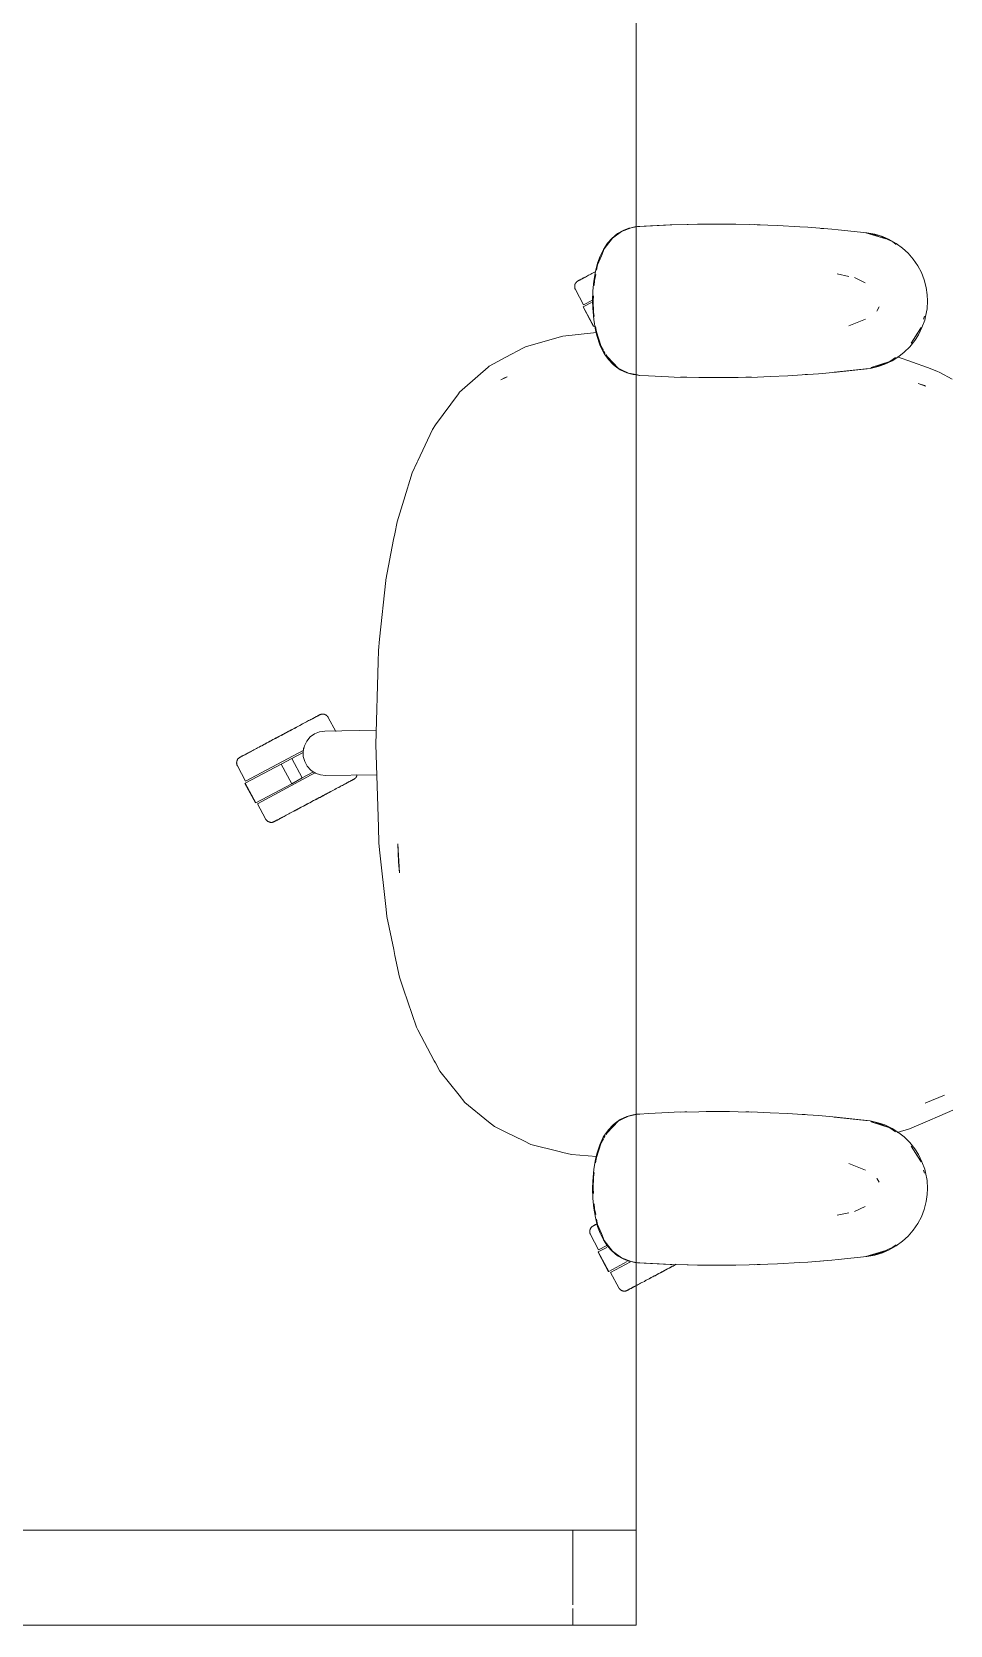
# Model space of a CAD drawing. Header units: millimetres. Extents: x 155920 to 295199, y -4084 to 97293.
# Drawn here: x 228465 to 229044, y 32621 to 33626 of the extents above; entities that cross this region are included whole.
import ezdxf

# ---------------------------------------------------------------- set-up
doc = ezdxf.new("R2010")
doc.units = ezdxf.units.MM
doc.header["$MEASUREMENT"] = 0
doc.layers.add('G-IMPT', color=8, linetype='CONTINUOUS', lineweight=9)
doc.layers.add('I-FURN', color=8, linetype='CONTINUOUS', lineweight=9)

msp = doc.modelspace()

# ---------------------------------------------------------------- linework, layer by layer
at = {"layer": 'G-IMPT'}
for p, q in [((228831, 33496), (228825.8, 33489.3)), ((228827.8, 33492.8), (228830.5, 33495.8)), ((228834.2, 33498.9), (228830.5, 33495.8)), ((228836.7, 33500.2), (228831, 33496)), ((228837.7, 33500.9), (228834.2, 33498.9)), ((228842.8, 33502.6), (228836.7, 33500.2)), ((228837.7, 33500.9), (228841.3, 33502.3)), ((228842.7, 33502.6), (228841.3, 33502.3)), ((228842.7, 33502.6), (228845.1, 33503.1)), ((228842.8, 33502.6), (228846, 33503.1)), ((228846.7, 33503.3), (228845.1, 33503.1)), ((228867.3, 33504.4), (228846.7, 33503.3)), ((228868.5, 33504.4), (228846.7, 33503.3)), ((228846.7, 33503.3), (228848.3, 33503.4)), ((228868.5, 33504.4), (228848.3, 33503.4)), ((228888.7, 33504.9), (228867.3, 33504.4)), ((228878.8, 33504.7), (228867.3, 33504.4)), ((228867.3, 33504.4), (228868.5, 33504.4)), ((228888.7, 33504.9), (228868.5, 33504.4)), ((228888.7, 33504.9), (228878.8, 33504.7)), ((228878.8, 33504.7), (228898.1, 33504.9)), ((228908.9, 33504.8), (228878.8, 33504.7)), ((228886.6, 33504.9), (228884.7, 33504.8)), ((228888.7, 33504.8), (228886.6, 33504.9)), ((228908.9, 33504.8), (228888.7, 33504.9)), ((228908.9, 33504.8), (228898.1, 33504.9)), ((228908.9, 33504.8), (228917.3, 33504.7)), ((228929, 33504.3), (228917.3, 33504.7)), ((228922.2, 33504.5), (228920.7, 33504.6)), ((228924.2, 33504.4), (228922.2, 33504.5)), ((228929, 33504.3), (228935.1, 33504)), ((228949.2, 33503.2), (228935.1, 33504)), ((228954.3, 33502.9), (228949.2, 33503.2)), ((228954.3, 33502.9), (228969.4, 33501.7)), ((228962.5, 33502.2), (228964.2, 33502.1)), ((228969.4, 33501.7), (228973.5, 33501.3)), ((228973.5, 33501.3), (228991.4, 33499.4)), ((228990.9, 33499.4), (229003.4, 33495.6)), ((228990.9, 33499.4), (228994.2, 33498.5)), ((228991.4, 33499.4), (228996.5, 33498.5)), ((228999.9, 33497.4), (228991.5, 33499.3)), ((229003.4, 33495.6), (228994.2, 33498.5)), ((229001.3, 33497), (228996.5, 33498.5)), ((228999.9, 33497.4), (229007.9, 33493.6)), ((229005.6, 33495.2), (229001.3, 33497)), ((228825.2, 33488.8), (228823.2, 33484.7)), ((228825.8, 33489.3), (228824, 33484.9)), ((228825.2, 33488.8), (228827.8, 33492.8)), ((229005.6, 33495.2), (229010, 33492.7)), ((229010, 33492), (229007.9, 33493.6)), ((229014.1, 33489.7), (229010, 33492.7)), ((229014.1, 33489.7), (229017.5, 33486.6)), ((229020.8, 33482.7), (229017.5, 33486.6)), ((228821.6, 33480.3), (228820.2, 33474.9)), ((228821.6, 33479.2), (228820.9, 33475.8)), ((228821.6, 33479.2), (228824, 33484.9)), ((228821.6, 33480.3), (228823.2, 33484.7)), ((229023.7, 33478.6), (229020.8, 33482.7)), ((229023.7, 33478.6), (229025.9, 33474.4)), ((228819.2, 33468.9), (228818.6, 33462.8)), ((228819.2, 33468.9), (228820.2, 33474.9)), ((228819.6, 33469.3), (228819.4, 33466.1)), ((228820.4, 33473), (228819.6, 33469.3)), ((228972.7, 33473.4), (228980.1, 33471.9)), ((228990.5, 33467.8), (228983.7, 33471.1)), ((229025.9, 33474.4), (229027.7, 33469.7)), ((229029, 33464.8), (229027.7, 33469.7)), ((228818.4, 33456.4), (228818.6, 33462.8)), ((228818.5, 33451.9), (228818.4, 33456.4)), ((228819, 33459.6), (228818.8, 33456.4)), ((228819, 33449.3), (228818.8, 33456.4)), ((229029, 33464.8), (229029.6, 33460.3)), ((229029.8, 33456.4), (229029.5, 33451.4)), ((229029.8, 33456.4), (229029.6, 33460.3)), ((228818.5, 33451.9), (228819.1, 33444.6)), ((228819, 33449.3), (228819.4, 33446.5)), ((228998.1, 33450.4), (228997.8, 33449.9)), ((228999.2, 33452.6), (228998.1, 33450.4)), ((229027.3, 33445), (229027.9, 33446.8)), ((229028.6, 33446.5), (229028, 33444.3)), ((229029.5, 33451.4), (229028.6, 33446.5)), ((228820.9, 33436.5), (228799.6, 33434.1)), ((228820.2, 33437.9), (228819.1, 33444.6)), ((228821.2, 33433.9), (228820.2, 33437.9)), ((228820.3, 33440.3), (228820.8, 33437)), ((228820.8, 33437), (228823.8, 33427.6)), ((228980.2, 33440.7), (228990.6, 33444.9)), ((229025.7, 33439.7), (229019.4, 33429.7)), ((229023.5, 33436), (229019.4, 33429.7)), ((229024.1, 33435), (229021.8, 33431.5)), ((229025.7, 33439.7), (229023.5, 33436)), ((229026.3, 33439.6), (229024.1, 33435)), ((229026.3, 33439.6), (229028, 33444.3)), ((228774.9, 33426.9), (228763.7, 33420.9)), ((228776, 33427.5), (228774.9, 33426.9)), ((228797.4, 33433.5), (228776, 33427.5)), ((228797.4, 33433.5), (228799.6, 33434.1)), ((228821.2, 33433.9), (228822.9, 33428.8)), ((228822.9, 33428.8), (228825.1, 33424.2)), ((228823.8, 33427.6), (228825.3, 33425.2)), ((229018.6, 33427.5), (229015, 33424)), ((229018.6, 33427.5), (229021.8, 33431.5)), ((228752.6, 33414.7), (228753.2, 33415.3)), ((228763.7, 33420.9), (228753.2, 33415.3)), ((228825.1, 33424.2), (228826, 33422.8)), ((228825.6, 33424.7), (228826.4, 33423.3)), ((228828.4, 33419.4), (228826, 33422.8)), ((228826.9, 33422.5), (228828.8, 33419.3)), ((228827.6, 33421.4), (228834.5, 33414)), ((228827.6, 33421.4), (228828.9, 33419.9)), ((228831.3, 33416.3), (228828.4, 33419.4)), ((228828.8, 33419.3), (228834.5, 33414)), ((228829, 33419.8), (228832.1, 33416.3)), ((228831.3, 33416.3), (228832.6, 33415.2)), ((228834.5, 33414), (228832.1, 33416.3)), ((228835.8, 33413), (228832.6, 33415.2)), ((228993.7, 33413.8), (228998.7, 33415)), ((229006.1, 33418.2), (228994.2, 33414.4)), ((229003.4, 33417.3), (228994.2, 33414.4)), ((228996.8, 33414.6), (229005, 33417.8)), ((229002.8, 33416.4), (228998.7, 33415)), ((229007.4, 33418.6), (229002.8, 33416.4)), ((229006.1, 33418.2), (229003.4, 33417.3)), ((229006.1, 33418.2), (229009.6, 33420.7)), ((229007.4, 33418.6), (229011.7, 33421.4)), ((229010.8, 33421.2), (229029.8, 33414.3)), ((229015, 33424), (229011.7, 33421.4)), ((228737.8, 33401.7), (228752.6, 33414.7)), ((228760.5, 33406.7), (228764.4, 33408.6)), ((228760.5, 33406.7), (228762.8, 33407.8)), ((228762.8, 33407.8), (228764.4, 33408.6)), ((228836.7, 33412.9), (228834.5, 33414)), ((228835.8, 33413), (228840.1, 33411)), ((228836.7, 33412.9), (228841, 33410.8)), ((228844.1, 33409.9), (228840.1, 33411)), ((228841, 33410.8), (228846, 33409.9)), ((228846, 33409.7), (228844.1, 33409.9)), ((228846, 33409.9), (228848.3, 33409.4)), ((228848.1, 33409.4), (228846, 33409.7)), ((228853.8, 33409.2), (228848.1, 33409.4)), ((228853.8, 33409.2), (228866.3, 33408.5)), ((228869.9, 33408.4), (228866.3, 33408.5)), ((228885.5, 33408), (228869.9, 33408.4)), ((228873.9, 33408.3), (228876.6, 33408.2)), ((228877.8, 33408.2), (228876.6, 33408.2)), ((228885.5, 33408), (228890, 33408)), ((228890, 33408), (228904.8, 33408)), ((228910.2, 33408.1), (228904.8, 33408)), ((228910.2, 33408.1), (228922.5, 33408.4)), ((228917, 33408.2), (228915.2, 33408.2)), ((228918.7, 33408.3), (228917, 33408.2)), ((228930.4, 33408.7), (228922.5, 33408.4)), ((228930.4, 33408.7), (228941.7, 33409.2)), ((228950.6, 33409.8), (228941.7, 33409.2)), ((228950.6, 33409.8), (228960.9, 33410.5)), ((228952.6, 33409.9), (228950.7, 33409.8)), ((228952.6, 33409.9), (228954.1, 33410)), ((228972.3, 33411.5), (228960.9, 33410.5)), ((228993.7, 33413.8), (228970.8, 33411.4)), ((228970.8, 33411.4), (228990.9, 33413.5)), ((228993.7, 33413.8), (228972.3, 33411.5)), ((228993.7, 33413.8), (228990.9, 33413.5)), ((228993.8, 33414), (228996.8, 33414.6)), ((229029.8, 33414.3), (229035.7, 33412.1)), ((229037.5, 33411.2), (229035.7, 33412.1)), ((229045.4, 33407), (229037.5, 33411.2)), ((228719.2, 33378.3), (228733.8, 33397.8)), ((228733.8, 33397.8), (228734.5, 33398.8)), ((228737.8, 33401.7), (228734.5, 33398.8)), ((229028.5, 33402.7), (229024, 33404.3)), ((229024, 33404.3), (229027.9, 33403)), ((229028.5, 33402.7), (229027.9, 33403)), ((228717.4, 33375.3), (228708.1, 33355.6)), ((228717.4, 33375.3), (228717.8, 33376)), ((228718.8, 33377.6), (228717.8, 33376)), ((228719.2, 33378.3), (228718.8, 33377.6)), ((228704.5, 33348), (228707.7, 33354.7)), ((228708.1, 33355.6), (228707.7, 33354.7)), ((228704.5, 33348), (228699.2, 33330.7)), ((228699.2, 33330.7), (228695, 33317.1)), ((228695, 33317.1), (228693.5, 33309.5)), ((228692.8, 33305.8), (228688, 33280.4)), ((228692.8, 33305.8), (228693.5, 33309.5)), ((228687.9, 33280), (228684, 33243)), ((228687.9, 33280), (228688, 33280.4)), ((228683.1, 33228.6), (228683.3, 33235.9)), ((228684, 33243), (228683.3, 33235.9)), ((228681.5, 33176.5), (228683.1, 33228.6)), ((228683.2, 33124.3), (228681.5, 33176.5)), ((228683.2, 33124.3), (228683.5, 33114.4)), ((228684, 33110), (228683.5, 33114.4)), ((228695.4, 33113.8), (228696.6, 33095.5)), ((228695.4, 33113.8), (228696, 33102.5)), ((228684, 33110), (228688.1, 33072.5)), ((228696.6, 33095.5), (228696, 33102.5)), ((228688.6, 33068.1), (228688.1, 33072.5)), ((228693, 33047.2), (228688.6, 33068.1)), ((228693, 33047.2), (228693.7, 33043.5)), ((228693.7, 33043.5), (228696.6, 33029.7)), ((228699.1, 33022.2), (228696.6, 33029.7)), ((228699.1, 33022.2), (228707.3, 32998.2)), ((228708.1, 32996.5), (228707.3, 32998.2)), ((228718.4, 32977), (228708.1, 32996.5)), ((228718.4, 32977), (228719.2, 32975.6)), ((228721.9, 32970.5), (228719.2, 32975.6)), ((228721.9, 32970.5), (228734.1, 32955.3)), ((228737.8, 32950.7), (228734.1, 32955.3)), ((229040.6, 32955.3), (229028.7, 32950.4)), ((228752.8, 32938.5), (228737.8, 32950.7)), ((228844.1, 32942.9), (228840.1, 32941.9)), ((228841, 32942.1), (228846, 32943)), ((228846, 32943.2), (228844.1, 32942.9)), ((228846, 32943), (228848.3, 32943.4)), ((228848.1, 32943.4), (228846, 32943.2)), ((228853.8, 32943.7), (228848.1, 32943.4)), ((228853.8, 32943.7), (228866.3, 32944.3)), ((228869.9, 32944.5), (228866.3, 32944.3)), ((228885.5, 32944.8), (228869.9, 32944.5)), ((228873.9, 32944.6), (228876.6, 32944.7)), ((228877.8, 32944.7), (228876.6, 32944.7)), ((228885.5, 32944.8), (228890, 32944.9)), ((228890, 32944.9), (228904.8, 32944.9)), ((228910.2, 32944.8), (228904.8, 32944.9)), ((228910.2, 32944.8), (228922.5, 32944.5)), ((228917, 32944.7), (228915.2, 32944.7)), ((228918.7, 32944.6), (228917, 32944.7)), ((228930.4, 32944.2), (228922.5, 32944.5)), ((228930.4, 32944.2), (228941.7, 32943.7)), ((228950.6, 32943.1), (228941.7, 32943.7)), ((228950.6, 32943.1), (228960.9, 32942.4)), ((228952.6, 32943), (228950.7, 32943.1)), ((228952.6, 32943), (228954.1, 32942.9)), ((229028.4, 32950.3), (229028.7, 32950.4)), ((229037.5, 32942.3), (229045.7, 32945.8)), ((228752.8, 32938.5), (228756.4, 32935.5)), ((228756.4, 32935.5), (228763.6, 32932)), ((228828.4, 32933.5), (228826, 32930.1)), ((228826.9, 32930.4), (228828.8, 32933.6)), ((228827.6, 32931.5), (228834.5, 32938.9)), ((228827.6, 32931.5), (228828.9, 32932.9)), ((228831.3, 32936.6), (228828.4, 32933.5)), ((228828.8, 32933.6), (228834.5, 32938.9)), ((228829, 32933.1), (228832.1, 32936.6)), ((228831.3, 32936.6), (228832.6, 32937.7)), ((228834.5, 32938.9), (228832.1, 32936.6)), ((228835.8, 32939.9), (228832.6, 32937.7)), ((228836.7, 32940), (228834.5, 32938.9)), ((228835.8, 32939.9), (228840.1, 32941.9)), ((228836.7, 32940), (228841, 32942.1)), ((228972.3, 32941.4), (228960.9, 32942.4)), ((228993.7, 32939.1), (228970.8, 32941.5)), ((228970.8, 32941.5), (228990.9, 32939.4)), ((228993.7, 32939.1), (228972.3, 32941.4)), ((228993.7, 32939.1), (228990.9, 32939.4)), ((228993.7, 32939.1), (228998.7, 32937.9)), ((228993.8, 32938.8), (228996.8, 32938.3)), ((229006.1, 32934.7), (228994.2, 32938.5)), ((229003.4, 32935.6), (228994.2, 32938.5)), ((228996.8, 32938.3), (229005, 32935.1)), ((229002.8, 32936.5), (228998.7, 32937.9)), ((229007.4, 32934.3), (229002.8, 32936.5)), ((229006.1, 32934.7), (229003.4, 32935.6)), ((229006.1, 32934.7), (229009.6, 32932.2)), ((229007.4, 32934.3), (229011.7, 32931.5)), ((229018.5, 32934), (229010.7, 32931.7)), ((229018.5, 32934), (229029.7, 32938.8)), ((229029.7, 32938.8), (229037.5, 32942.3)), ((228775.1, 32926.4), (228763.6, 32932)), ((228775.1, 32926.4), (228779.4, 32924.2)), ((228779.4, 32924.2), (228797.4, 32919.8)), ((228820.8, 32915.9), (228823.8, 32925.3)), ((228821.2, 32919), (228822.9, 32924)), ((228822.9, 32924), (228825.1, 32928.7)), ((228823.8, 32925.3), (228825.3, 32927.7)), ((228825.1, 32928.7), (228826, 32930.1)), ((228825.6, 32928.2), (228826.4, 32929.6)), ((229015, 32928.9), (229011.7, 32931.5)), ((229018.6, 32925.4), (229015, 32928.9)), ((229018.6, 32925.4), (229021.8, 32921.4)), ((229025.7, 32913.2), (229019.4, 32923.2)), ((229023.5, 32916.9), (229019.4, 32923.2)), ((228797.4, 32919.8), (228799.7, 32919.2)), ((228805, 32917.9), (228799.7, 32919.2)), ((228820.9, 32916.5), (228805, 32917.9)), ((228820.2, 32915), (228819.1, 32908.3)), ((228821.2, 32919), (228820.2, 32915)), ((228820.3, 32912.6), (228820.8, 32915.9)), ((229024.1, 32917.8), (229021.8, 32921.4)), ((229025.7, 32913.2), (229023.5, 32916.9)), ((229026.3, 32913.3), (229024.1, 32917.8)), ((229026.3, 32913.3), (229028, 32908.6)), ((228818.5, 32901), (228819.1, 32908.3)), ((228819, 32903.6), (228818.8, 32896.4)), ((228819, 32903.6), (228819.4, 32906.4)), ((228980.2, 32912.2), (228990.6, 32908)), ((228998.1, 32902.5), (228997.8, 32902.9)), ((228999.2, 32900.3), (228998.1, 32902.5)), ((229027.3, 32907.9), (229027.9, 32906.1)), ((229028.6, 32906.4), (229028, 32908.6)), ((229029.5, 32901.5), (229028.6, 32906.4)), ((228818.5, 32901), (228818.4, 32896.4)), ((228818.4, 32896.4), (228818.6, 32890.1)), ((228819, 32893.3), (228818.8, 32896.4)), ((229029, 32888.1), (229029.6, 32892.6)), ((229029.8, 32896.4), (229029.5, 32901.5)), ((229029.8, 32896.4), (229029.6, 32892.6)), ((228819.2, 32884), (228818.6, 32890.1)), ((228819.2, 32884), (228820.2, 32878)), ((228819.6, 32883.6), (228819.4, 32886.8)), ((228820.4, 32879.9), (228819.6, 32883.6)), ((228990.5, 32885.1), (228983.7, 32881.8)), ((229025.9, 32878.5), (229027.7, 32883.2)), ((229029, 32888.1), (229027.7, 32883.2)), ((228821.6, 32872.5), (228820.2, 32878)), ((228821.6, 32873.7), (228820.9, 32877.1)), ((228821.6, 32873.7), (228824, 32868)), ((228821.6, 32872.5), (228823.2, 32868.2)), ((228972.7, 32879.5), (228980.1, 32881)), ((229023.7, 32874.3), (229020.8, 32870.2)), ((229023.7, 32874.3), (229025.9, 32878.5)), ((228825.2, 32864.1), (228823.2, 32868.2)), ((228825.8, 32863.6), (228824, 32868)), ((228825.2, 32864.1), (228827.8, 32860.1)), ((228831, 32856.9), (228825.8, 32863.6)), ((229014.1, 32863.2), (229010, 32860.2)), ((229014.1, 32863.2), (229017.5, 32866.3)), ((229020.8, 32870.2), (229017.5, 32866.3)), ((228827.8, 32860.1), (228830.5, 32857.1)), ((228834.2, 32854), (228830.5, 32857.1)), ((228836.7, 32852.7), (228831, 32856.9)), ((228837.7, 32852), (228834.2, 32854)), ((228842.8, 32850.3), (228836.7, 32852.7)), ((228837.7, 32852), (228841.3, 32850.6)), ((228973.5, 32851.6), (228991.4, 32853.5)), ((228990.9, 32853.5), (229003.4, 32857.3)), ((228990.9, 32853.5), (228994.2, 32854.4)), ((228991.4, 32853.5), (228996.5, 32854.4)), ((228999.9, 32855.5), (228991.5, 32853.6)), ((229003.4, 32857.3), (228994.2, 32854.4)), ((229001.3, 32855.9), (228996.5, 32854.4)), ((228999.9, 32855.5), (229007.9, 32859.3)), ((229005.6, 32857.7), (229001.3, 32855.9)), ((229005.6, 32857.7), (229010, 32860.2)), ((229010, 32860.9), (229007.9, 32859.3)), ((228842.7, 32850.3), (228841.3, 32850.6)), ((228842.7, 32850.3), (228845.1, 32849.8)), ((228842.8, 32850.3), (228846, 32849.8)), ((228846.7, 32849.6), (228845.1, 32849.8)), ((228867.3, 32848.5), (228846.7, 32849.6)), ((228868.5, 32848.5), (228846.7, 32849.6)), ((228846.7, 32849.6), (228848.3, 32849.4)), ((228868.5, 32848.5), (228848.3, 32849.4)), ((228888.7, 32848), (228867.3, 32848.5)), ((228878.8, 32848.2), (228867.3, 32848.5)), ((228867.3, 32848.5), (228868.5, 32848.5)), ((228888.7, 32848), (228868.5, 32848.5)), ((228908.9, 32848.1), (228878.8, 32848.2)), ((228888.7, 32848), (228878.8, 32848.2)), ((228878.8, 32848.2), (228898.1, 32848)), ((228886.6, 32848), (228884.7, 32848.1)), ((228888.7, 32848), (228886.6, 32848)), ((228908.9, 32848.1), (228888.7, 32848)), ((228908.9, 32848.1), (228898.1, 32848)), ((228908.9, 32848.1), (228917.3, 32848.2)), ((228929, 32848.6), (228917.3, 32848.2)), ((228922.2, 32848.4), (228920.7, 32848.3)), ((228924.2, 32848.5), (228922.2, 32848.4)), ((228929, 32848.6), (228935.1, 32848.9)), ((228949.2, 32849.7), (228935.1, 32848.9)), ((228954.3, 32850), (228949.2, 32849.7)), ((228954.3, 32850), (228969.4, 32851.2)), ((228962.5, 32850.6), (228964.2, 32850.8)), ((228969.4, 32851.2), (228973.5, 32851.6))]:
    msp.add_line(p, q, dxfattribs=at)
at = {"layer": 'I-FURN'}
for p, q in [((228846, 32620.9), (228846, 34220.9)), ((228846, 34220.9), (228846, 32620.9)), ((228807.1, 33466.1), (228807.2, 33466.3)), ((228807.1, 33465.9), (228807.1, 33466.1)), ((228807.1, 33465.8), (228807.1, 33465.9)), ((228807.1, 33465.6), (228807.1, 33465.8)), ((228807.1, 33465.5), (228807.1, 33465.6)), ((228807.1, 33465.3), (228807.1, 33465.5)), ((228807.1, 33465.1), (228807.1, 33465.3)), ((228807.2, 33466.6), (228807.3, 33466.7)), ((228807.2, 33466.4), (228807.2, 33466.6)), ((228807.2, 33466.3), (228807.2, 33466.4)), ((228807.3, 33466.9), (228807.4, 33467)), ((228807.3, 33466.7), (228807.3, 33466.9)), ((228807.4, 33467), (228807.5, 33467.2)), ((228807.5, 33467.3), (228807.6, 33467.5)), ((228807.5, 33467.2), (228807.5, 33467.3)), ((228807.6, 33467.5), (228807.7, 33467.6)), ((228807.7, 33467.6), (228807.8, 33467.7)), ((228807.8, 33467.7), (228807.9, 33467.9)), ((228807.9, 33467.9), (228808, 33468)), ((228808, 33468), (228808.1, 33468.1)), ((228808.1, 33468.1), (228808.2, 33468.2)), ((228808.2, 33468.2), (228808.3, 33468.4)), ((228808.3, 33468.4), (228808.4, 33468.5)), ((228808.4, 33468.5), (228808.5, 33468.6)), ((228808.5, 33468.6), (228808.7, 33468.7)), ((228808.7, 33468.7), (228808.8, 33468.8)), ((228808.8, 33468.8), (228808.9, 33468.9)), ((228808.9, 33468.9), (228809.1, 33468.9)), ((228809.1, 33468.9), (228809.2, 33469)), ((228809.2, 33469), (228809.3, 33469.1)), ((228809.3, 33469.1), (228809.2, 33469.1)), ((228809.2, 33469.1), (228809.2, 33469)), ((228809.2, 33469), (228809.2, 33469)), ((228809.3, 33469.1), (228809.3, 33469.1)), ((228809.3, 33469.1), (228809.4, 33469.1)), ((228809.4, 33469.1), (228809.3, 33469.1)), ((228809.4, 33469.1), (228809.6, 33469.2)), ((228809.5, 33469.2), (228809.4, 33469.1)), ((228809.7, 33469.3), (228809.5, 33469.2)), ((228809.6, 33469.2), (228809.7, 33469.3)), ((228809.7, 33469.3), (228810, 33469.4)), ((228809.9, 33469.4), (228809.7, 33469.3)), ((228810.1, 33469.5), (228809.9, 33469.4)), ((228810, 33469.4), (228810.2, 33469.6)), ((228810.4, 33469.7), (228810.1, 33469.5)), ((228810.2, 33469.6), (228810.5, 33469.7)), ((228810.7, 33469.8), (228810.4, 33469.7)), ((228810.5, 33469.7), (228810.9, 33469.9)), ((228811, 33470), (228810.7, 33469.8)), ((228810.9, 33469.9), (228811.2, 33470.1)), ((228811.4, 33470.2), (228811, 33470)), ((228811.2, 33470.1), (228811.6, 33470.3)), ((228811.9, 33470.4), (228811.4, 33470.2)), ((228811.6, 33470.3), (228812.1, 33470.6)), ((228812.3, 33470.7), (228811.9, 33470.4)), ((228812.1, 33470.6), (228812.6, 33470.8)), ((228812.8, 33471), (228812.3, 33470.7)), ((228812.6, 33470.8), (228813.1, 33471.1)), ((228813.4, 33471.2), (228812.8, 33471)), ((228813.1, 33471.1), (228813.6, 33471.4)), ((228813.9, 33471.5), (228813.4, 33471.2)), ((228813.6, 33471.4), (228814.2, 33471.7)), ((228814.5, 33471.9), (228813.9, 33471.5)), ((228815.2, 33472.2), (228814.5, 33471.9)), ((228815.8, 33472.6), (228815.2, 33472.2)), ((228816.5, 33472.9), (228815.8, 33472.6)), ((228817.3, 33473.3), (228816.5, 33472.9)), ((228818, 33473.7), (228817.3, 33473.3)), ((228818.8, 33474.1), (228818, 33473.7)), ((228819.6, 33474.5), (228818.8, 33474.1)), ((228820.4, 33475), (228819.6, 33474.5)), ((228807.1, 33465), (228807.1, 33465.1)), ((228807.2, 33464.8), (228807.1, 33465)), ((228807.2, 33464.7), (228807.2, 33464.8)), ((228807.2, 33464.5), (228807.2, 33464.7)), ((228807.3, 33464.3), (228807.2, 33464.5)), ((228807.3, 33464.2), (228807.3, 33464.3)), ((228807.4, 33464), (228807.3, 33464.2)), ((228807.4, 33463.9), (228807.4, 33464)), ((228807.5, 33463.7), (228807.4, 33463.9)), ((228807.6, 33463.6), (228807.5, 33463.7)), ((228807.6, 33463.6), (228812.7, 33453.9)), ((228812.5, 33452.7), (228817.8, 33455.5)), ((228812.7, 33453.9), (228818.4, 33456.9)), ((228812.4, 33452.6), (228818.9, 33440.2)), ((228819.1, 33440.3), (228812.5, 33452.7)), ((228819.2, 33440.4), (228819.1, 33440.3)), ((228643.3, 33193.7), (228642.8, 33193.5)), ((228643.1, 33193.6), (228643.5, 33193.8)), ((228643.8, 33194), (228643.3, 33193.7)), ((228643.5, 33193.8), (228644, 33194.1)), ((228644.2, 33194.2), (228643.8, 33194)), ((228644, 33194.1), (228644.3, 33194.3)), ((228644.5, 33194.4), (228644.2, 33194.2)), ((228644.3, 33194.3), (228644.7, 33194.5)), ((228644.9, 33194.6), (228644.5, 33194.4)), ((228644.7, 33194.5), (228645, 33194.6)), ((228645.2, 33194.7), (228644.9, 33194.6)), ((228645, 33194.6), (228645.3, 33194.8)), ((228645.4, 33194.9), (228645.2, 33194.7)), ((228645.3, 33194.8), (228645.5, 33194.9)), ((228645.7, 33195), (228645.4, 33194.9)), ((228645.5, 33194.9), (228645.7, 33195)), ((228645.7, 33195), (228645.9, 33195.1)), ((228645.8, 33195.1), (228645.7, 33195)), ((228646, 33195.1), (228645.8, 33195.1)), ((228645.9, 33195.1), (228646, 33195.2)), ((228646, 33195.2), (228646.1, 33195.2)), ((228646.1, 33195.2), (228646, 33195.1)), ((228646.1, 33195.2), (228646.2, 33195.2)), ((228646.2, 33195.2), (228646.1, 33195.2)), ((228646.1, 33195.2), (228646.1, 33195.2)), ((228646.2, 33195.2), (228646.3, 33195.3)), ((228646.2, 33195.2), (228646.2, 33195.2)), ((228646.3, 33195.3), (228646.4, 33195.4)), ((228646.4, 33195.4), (228646.6, 33195.4)), ((228646.6, 33195.4), (228646.7, 33195.5)), ((228646.7, 33195.5), (228646.9, 33195.5)), ((228646.9, 33195.5), (228647.1, 33195.6)), ((228647.1, 33195.6), (228647.2, 33195.6)), ((228647.2, 33195.6), (228647.4, 33195.6)), ((228647.4, 33195.6), (228647.5, 33195.7)), ((228647.5, 33195.7), (228647.7, 33195.7)), ((228647.7, 33195.7), (228647.9, 33195.7)), ((228647.9, 33195.7), (228648, 33195.7)), ((228648, 33195.7), (228648.2, 33195.7)), ((228648.2, 33195.7), (228648.3, 33195.7)), ((228648.3, 33195.7), (228648.5, 33195.7)), ((228648.5, 33195.7), (228648.7, 33195.7)), ((228648.7, 33195.7), (228648.8, 33195.6)), ((228648.8, 33195.6), (228649, 33195.6)), ((228649, 33195.6), (228649.1, 33195.6)), ((228649.1, 33195.6), (228649.3, 33195.5)), ((228649.3, 33195.5), (228649.4, 33195.5)), ((228649.4, 33195.5), (228649.6, 33195.4)), ((228649.6, 33195.4), (228649.7, 33195.3)), ((228649.7, 33195.3), (228649.9, 33195.3)), ((228649.9, 33195.3), (228650, 33195.2)), ((228650, 33195.2), (228650.2, 33195.1)), ((228650.2, 33195.1), (228650.3, 33195)), ((228650.3, 33195), (228650.4, 33194.9)), ((228650.4, 33194.9), (228650.6, 33194.8)), ((228650.6, 33194.8), (228650.7, 33194.7)), ((228650.7, 33194.7), (228650.8, 33194.6)), ((228650.8, 33194.6), (228650.9, 33194.5)), ((228650.9, 33194.5), (228651, 33194.4)), ((228651, 33194.4), (228651.1, 33194.3)), ((228651.1, 33194.3), (228651.2, 33194.1)), ((228651.2, 33194.1), (228651.3, 33194)), ((228651.3, 33194), (228651.4, 33193.9)), ((228651.4, 33193.9), (228651.5, 33193.7)), ((228651.5, 33193.7), (228651.6, 33193.6)), ((228623.8, 33183.3), (228624.8, 33183.9)), ((228625.3, 33184.1), (228624.3, 33183.6)), ((228624.8, 33183.9), (228625.7, 33184.4)), ((228626.3, 33184.7), (228625.3, 33184.1)), ((228625.7, 33184.4), (228626.7, 33184.9)), ((228627.3, 33185.2), (228626.3, 33184.7)), ((228626.7, 33184.9), (228627.7, 33185.4)), ((228628.2, 33185.7), (228627.3, 33185.2)), ((228627.7, 33185.4), (228628.7, 33185.9)), ((228629.2, 33186.2), (228628.2, 33185.7)), ((228628.7, 33185.9), (228629.6, 33186.4)), ((228630.1, 33186.7), (228629.2, 33186.2)), ((228629.6, 33186.4), (228630.6, 33186.9)), ((228631.1, 33187.2), (228630.1, 33186.7)), ((228630.6, 33186.9), (228631.5, 33187.4)), ((228632, 33187.7), (228631.1, 33187.2)), ((228631.5, 33187.4), (228632.4, 33187.9)), ((228632.9, 33188.2), (228632, 33187.7)), ((228632.4, 33187.9), (228633.3, 33188.4)), ((228633.7, 33188.6), (228632.9, 33188.2)), ((228633.3, 33188.4), (228634.1, 33188.8)), ((228634.6, 33189.1), (228633.7, 33188.6)), ((228634.1, 33188.8), (228635, 33189.3)), ((228635.4, 33189.5), (228634.6, 33189.1)), ((228636.2, 33190), (228635.4, 33189.5)), ((228637, 33190.4), (228636.2, 33190)), ((228637.8, 33190.8), (228637, 33190.4)), ((228638.5, 33191.2), (228637.8, 33190.8)), ((228639.2, 33191.6), (228638.5, 33191.2)), ((228639.9, 33191.9), (228639.2, 33191.6)), ((228640.6, 33192.3), (228639.9, 33191.9)), ((228641.2, 33192.6), (228640.6, 33192.3)), ((228641.8, 33192.9), (228641.2, 33192.6)), ((228641.5, 33192.7), (228642, 33193)), ((228642.3, 33193.2), (228641.8, 33192.9)), ((228642, 33193), (228642.6, 33193.3)), ((228642.8, 33193.5), (228642.3, 33193.2)), ((228642.6, 33193.3), (228643.1, 33193.6)), ((228642.9, 33183.2), (228646.1, 33184.5)), ((228646.1, 33184.5), (228649.4, 33184.9)), ((228649.4, 33184.9), (228681.8, 33185.5)), ((228656.3, 33184.7), (228651.6, 33193.6)), ((228651.6, 33193.6), (228651.6, 33193.6)), ((228606.2, 33174), (228605.4, 33173.6)), ((228607, 33174.4), (228606.2, 33174)), ((228607.9, 33174.9), (228607, 33174.4)), ((228608.8, 33175.4), (228607.9, 33174.9)), ((228609.7, 33175.8), (228608.8, 33175.4)), ((228610.6, 33176.3), (228609.7, 33175.8)), ((228610.1, 33176), (228611, 33176.5)), ((228611.5, 33176.8), (228610.6, 33176.3)), ((228611, 33176.5), (228611.9, 33177)), ((228612.4, 33177.3), (228611.5, 33176.8)), ((228611.9, 33177), (228612.9, 33177.5)), ((228613.4, 33177.8), (228612.4, 33177.3)), ((228612.9, 33177.5), (228613.8, 33178)), ((228614.3, 33178.3), (228613.4, 33177.8)), ((228613.8, 33178), (228614.8, 33178.6)), ((228615.3, 33178.8), (228614.3, 33178.3)), ((228614.8, 33178.6), (228615.8, 33179.1)), ((228616.3, 33179.4), (228615.3, 33178.8)), ((228615.8, 33179.1), (228616.7, 33179.6)), ((228617.3, 33179.9), (228616.3, 33179.4)), ((228616.7, 33179.6), (228617.7, 33180.1)), ((228618.3, 33180.4), (228617.3, 33179.9)), ((228617.7, 33180.1), (228618.7, 33180.7)), ((228619.3, 33180.9), (228618.3, 33180.4)), ((228618.7, 33180.7), (228619.7, 33181.2)), ((228620.3, 33181.5), (228619.3, 33180.9)), ((228619.7, 33181.2), (228620.7, 33181.7)), ((228621.3, 33182), (228620.3, 33181.5)), ((228620.7, 33181.7), (228621.8, 33182.3)), ((228622.3, 33182.5), (228621.3, 33182)), ((228621.8, 33182.3), (228622.8, 33182.8)), ((228623.3, 33183.1), (228622.3, 33182.5)), ((228622.8, 33182.8), (228623.8, 33183.3)), ((228624.3, 33183.6), (228623.3, 33183.1)), ((228635.7, 33172.4), (228636.5, 33175.7)), ((228636.5, 33175.7), (228638, 33178.7)), ((228638, 33178.7), (228640.2, 33181.3)), ((228640.2, 33181.3), (228642.9, 33183.2)), ((228593.7, 33165.1), (228593.8, 33165.2)), ((228593.7, 33164.9), (228593.7, 33165.1)), ((228593.7, 33164.7), (228593.7, 33164.9)), ((228593.8, 33164.6), (228593.7, 33164.7)), ((228593.8, 33165.7), (228593.9, 33165.9)), ((228593.8, 33165.6), (228593.8, 33165.7)), ((228593.8, 33165.4), (228593.8, 33165.6)), ((228593.8, 33165.2), (228593.8, 33165.4)), ((228593.8, 33164.4), (228593.8, 33164.6)), ((228593.8, 33164.3), (228593.8, 33164.4)), ((228593.8, 33164.1), (228593.8, 33164.3)), ((228593.9, 33164), (228593.8, 33164.1)), ((228593.9, 33166.2), (228594, 33166.3)), ((228593.9, 33166), (228593.9, 33166.2)), ((228593.9, 33165.9), (228593.9, 33166)), ((228593.9, 33163.8), (228593.9, 33164)), ((228594, 33163.6), (228593.9, 33163.8)), ((228594, 33166.5), (228594.1, 33166.6)), ((228594, 33166.3), (228594, 33166.5)), ((228594, 33163.5), (228594, 33163.6)), ((228594.1, 33166.6), (228594.2, 33166.8)), ((228594.2, 33166.8), (228594.3, 33166.9)), ((228594.3, 33167.1), (228594.4, 33167.2)), ((228594.3, 33166.9), (228594.3, 33167.1)), ((228594.4, 33167.2), (228594.5, 33167.3)), ((228594.5, 33167.3), (228594.6, 33167.5)), ((228594.6, 33167.5), (228594.7, 33167.6)), ((228594.7, 33167.6), (228594.8, 33167.7)), ((228594.8, 33167.7), (228594.9, 33167.8)), ((228594.9, 33167.8), (228595.1, 33167.9)), ((228595.1, 33167.9), (228595.2, 33168)), ((228595.2, 33168), (228595.3, 33168.1)), ((228595.3, 33168.1), (228595.4, 33168.2)), ((228595.4, 33168.2), (228595.6, 33168.3)), ((228595.6, 33168.3), (228595.7, 33168.4)), ((228595.7, 33168.4), (228595.8, 33168.5)), ((228595.8, 33168.5), (228595.9, 33168.5)), ((228596, 33168.6), (228595.9, 33168.5)), ((228595.9, 33168.5), (228595.9, 33168.5)), ((228595.9, 33168.5), (228596, 33168.5)), ((228595.9, 33168.5), (228595.9, 33168.5)), ((228595.9, 33168.5), (228595.9, 33168.5)), ((228596, 33168.5), (228596.1, 33168.6)), ((228596.1, 33168.6), (228596, 33168.6)), ((228596.1, 33168.6), (228596.2, 33168.7)), ((228596.3, 33168.7), (228596.1, 33168.6)), ((228596.2, 33168.7), (228596.4, 33168.8)), ((228596.5, 33168.8), (228596.3, 33168.7)), ((228596.4, 33168.8), (228596.6, 33168.9)), ((228596.7, 33169), (228596.5, 33168.8)), ((228596.6, 33168.9), (228596.9, 33169)), ((228597, 33169.1), (228596.7, 33169)), ((228596.9, 33169), (228597.2, 33169.2)), ((228597.3, 33169.3), (228597, 33169.1)), ((228597.2, 33169.2), (228597.5, 33169.4)), ((228597.7, 33169.5), (228597.3, 33169.3)), ((228597.5, 33169.4), (228597.9, 33169.6)), ((228598.1, 33169.7), (228597.7, 33169.5)), ((228597.9, 33169.6), (228598.3, 33169.8)), ((228598.5, 33169.9), (228598.1, 33169.7)), ((228598.3, 33169.8), (228598.7, 33170)), ((228599, 33170.1), (228598.5, 33169.9)), ((228598.7, 33170), (228599.2, 33170.3)), ((228599.5, 33170.4), (228599, 33170.1)), ((228599.2, 33170.3), (228599.7, 33170.5)), ((228599.2, 33152.1), (228621.9, 33164.2)), ((228599.4, 33153.4), (228636.1, 33172.9)), ((228600, 33170.7), (228599.5, 33170.4)), ((228599.7, 33170.5), (228600.3, 33170.8)), ((228600.6, 33171), (228600, 33170.7)), ((228600.3, 33170.8), (228600.9, 33171.1)), ((228601.2, 33171.3), (228600.6, 33171)), ((228601.8, 33171.7), (228601.2, 33171.3)), ((228602.5, 33172), (228601.8, 33171.7)), ((228603.2, 33172.4), (228602.5, 33172)), ((228603.9, 33172.8), (228603.2, 33172.4)), ((228604.6, 33173.2), (228603.9, 33172.8)), ((228605.4, 33173.6), (228604.6, 33173.2)), ((228621.9, 33164.2), (228628.5, 33167.7)), ((228628.5, 33151.8), (228621.9, 33164.2)), ((228628.5, 33167.7), (228635.7, 33171.5)), ((228635.1, 33155.4), (228628.5, 33167.7)), ((228635.8, 33169), (228635.7, 33172.4)), ((228636.7, 33165.8), (228635.8, 33169)), ((228638.3, 33162.8), (228636.7, 33165.8)), ((228594.1, 33163.3), (228594, 33163.5)), ((228594.1, 33163.2), (228594.1, 33163.3)), ((228594.2, 33163.1), (228594.1, 33163.2)), ((228594.2, 33163.1), (228599.4, 33153.4)), ((228606.9, 33139.2), (228643.6, 33158.8)), ((228635.1, 33155.4), (228628.5, 33151.8)), ((228642.2, 33159.2), (228635.1, 33155.4)), ((228640.6, 33160.3), (228638.3, 33162.8)), ((228643.4, 33158.5), (228640.6, 33160.3)), ((228646.6, 33157.3), (228643.4, 33158.5)), ((228649.9, 33157), (228646.6, 33157.3)), ((228682.1, 33157.5), (228649.9, 33157)), ((228665.8, 33153.6), (228665.4, 33153.3)), ((228665.6, 33153.4), (228665.9, 33153.7)), ((228666.1, 33153.8), (228665.8, 33153.6)), ((228665.9, 33153.7), (228666.3, 33153.8)), ((228666.5, 33153.9), (228666.1, 33153.8)), ((228666.3, 33153.8), (228666.6, 33154)), ((228666.8, 33154.1), (228666.5, 33153.9)), ((228666.6, 33154), (228666.9, 33154.2)), ((228667, 33154.2), (228666.8, 33154.1)), ((228666.9, 33154.2), (228667.1, 33154.3)), ((228667.3, 33154.4), (228667, 33154.2)), ((228667.1, 33154.3), (228667.3, 33154.4)), ((228667.3, 33154.4), (228667.5, 33154.5)), ((228667.4, 33154.4), (228667.3, 33154.4)), ((228667.6, 33154.5), (228667.4, 33154.4)), ((228667.5, 33154.5), (228667.6, 33154.5)), ((228667.7, 33154.6), (228667.6, 33154.5)), ((228667.6, 33154.5), (228667.7, 33154.6)), ((228667.8, 33154.6), (228667.7, 33154.6)), ((228667.7, 33154.6), (228667.7, 33154.6)), ((228667.7, 33154.6), (228667.7, 33154.6)), ((228667.7, 33154.6), (228667.8, 33154.6)), ((228667.9, 33154.7), (228667.8, 33154.6)), ((228667.8, 33154.6), (228667.8, 33154.6)), ((228668.1, 33154.8), (228667.9, 33154.7)), ((228668.2, 33154.9), (228668.1, 33154.8)), ((228668.3, 33155), (228668.2, 33154.9)), ((228668.5, 33155.1), (228668.3, 33155)), ((228668.6, 33155.2), (228668.5, 33155.1)), ((228668.7, 33155.3), (228668.6, 33155.2)), ((228668.8, 33155.4), (228668.7, 33155.3)), ((228668.9, 33155.5), (228668.8, 33155.4)), ((228669, 33155.7), (228668.9, 33155.5)), ((228669.1, 33155.8), (228669, 33155.7)), ((228669.2, 33155.9), (228669.1, 33155.8)), ((228669.3, 33156.1), (228669.2, 33155.9)), ((228669.4, 33156.2), (228669.3, 33156.1)), ((228669.5, 33156.3), (228669.4, 33156.2)), ((228669.6, 33156.6), (228669.5, 33156.5)), ((228669.5, 33156.5), (228669.5, 33156.3)), ((228669.7, 33156.9), (228669.6, 33156.8)), ((228669.6, 33156.8), (228669.6, 33156.6)), ((228669.8, 33157.3), (228669.7, 33157.1)), ((228669.7, 33157.1), (228669.7, 33156.9)), ((228599, 33152), (228605.6, 33139.7)), ((228605.8, 33139.8), (228599.2, 33152.1)), ((228628.5, 33151.8), (228605.8, 33139.8)), ((228646.9, 33143.5), (228645.9, 33143)), ((228646.4, 33143.2), (228647.3, 33143.8)), ((228647.9, 33144), (228646.9, 33143.5)), ((228647.3, 33143.8), (228648.3, 33144.3)), ((228648.9, 33144.6), (228647.9, 33144)), ((228648.3, 33144.3), (228649.3, 33144.8)), ((228649.8, 33145.1), (228648.9, 33144.6)), ((228649.3, 33144.8), (228650.3, 33145.3)), ((228650.8, 33145.6), (228649.8, 33145.1)), ((228650.3, 33145.3), (228651.2, 33145.8)), ((228651.7, 33146.1), (228650.8, 33145.6)), ((228651.2, 33145.8), (228652.2, 33146.3)), ((228652.7, 33146.6), (228651.7, 33146.1)), ((228652.2, 33146.3), (228653.1, 33146.8)), ((228653.6, 33147.1), (228652.7, 33146.6)), ((228653.1, 33146.8), (228654, 33147.3)), ((228654, 33147.3), (228654.9, 33147.8)), ((228654.9, 33147.8), (228655.7, 33148.2)), ((228655.7, 33148.2), (228656.6, 33148.7)), ((228656.6, 33148.7), (228657.4, 33149.1)), ((228657.4, 33149.1), (228658.2, 33149.5)), ((228658.2, 33149.5), (228659, 33150)), ((228659, 33150), (228659.7, 33150.4)), ((228659.7, 33150.4), (228660.5, 33150.7)), ((228660.5, 33150.7), (228661.2, 33151.1)), ((228661.2, 33151.1), (228661.8, 33151.5)), ((228661.8, 33151.5), (228662.4, 33151.8)), ((228662.4, 33151.8), (228663, 33152.1)), ((228663.4, 33152.3), (228662.8, 33152)), ((228663, 33152.1), (228663.6, 33152.4)), ((228663.9, 33152.6), (228663.4, 33152.3)), ((228663.6, 33152.4), (228664.2, 33152.7)), ((228664.4, 33152.9), (228663.9, 33152.6)), ((228664.2, 33152.7), (228664.7, 33153)), ((228664.9, 33153.1), (228664.4, 33152.9)), ((228664.7, 33153), (228665.1, 33153.2)), ((228665.4, 33153.3), (228664.9, 33153.1)), ((228665.1, 33153.2), (228665.6, 33153.4)), ((228606.9, 33139.2), (228612, 33129.6)), ((228627.4, 33133.2), (228628.2, 33133.6)), ((228628.2, 33133.6), (228629, 33134)), ((228629.5, 33134.3), (228628.6, 33133.8)), ((228629, 33134), (228629.9, 33134.5)), ((228630.4, 33134.7), (228629.5, 33134.3)), ((228629.9, 33134.5), (228630.8, 33135)), ((228631.2, 33135.2), (228630.4, 33134.7)), ((228630.8, 33135), (228631.7, 33135.4)), ((228632.2, 33135.7), (228631.2, 33135.2)), ((228631.7, 33135.4), (228632.6, 33135.9)), ((228633.1, 33136.2), (228632.2, 33135.7)), ((228632.6, 33135.9), (228633.5, 33136.4)), ((228634, 33136.7), (228633.1, 33136.2)), ((228633.5, 33136.4), (228634.4, 33136.9)), ((228635, 33137.2), (228634, 33136.7)), ((228634.4, 33136.9), (228635.4, 33137.4)), ((228635.9, 33137.7), (228635, 33137.2)), ((228635.4, 33137.4), (228636.4, 33137.9)), ((228636.9, 33138.2), (228635.9, 33137.7)), ((228636.4, 33137.9), (228637.4, 33138.5)), ((228637.9, 33138.7), (228636.9, 33138.2)), ((228637.4, 33138.5), (228638.3, 33139)), ((228638.9, 33139.3), (228637.9, 33138.7)), ((228638.3, 33139), (228639.3, 33139.5)), ((228639.9, 33139.8), (228638.9, 33139.3)), ((228639.3, 33139.5), (228640.3, 33140)), ((228640.9, 33140.3), (228639.9, 33139.8)), ((228640.3, 33140), (228641.3, 33140.6)), ((228641.9, 33140.9), (228640.9, 33140.3)), ((228641.3, 33140.6), (228642.3, 33141.1)), ((228642.9, 33141.4), (228641.9, 33140.9)), ((228642.3, 33141.1), (228643.3, 33141.6)), ((228643.9, 33141.9), (228642.9, 33141.4)), ((228643.3, 33141.6), (228644.4, 33142.2)), ((228644.9, 33142.5), (228643.9, 33141.9)), ((228644.4, 33142.2), (228645.4, 33142.7)), ((228645.9, 33143), (228644.9, 33142.5)), ((228645.4, 33142.7), (228646.4, 33143.2)), ((228612, 33129.5), (228612, 33129.6)), ((228612.1, 33129.4), (228612, 33129.5)), ((228612.2, 33129.2), (228612.1, 33129.4)), ((228612.3, 33129.1), (228612.2, 33129.2)), ((228612.4, 33129), (228612.3, 33129.1)), ((228612.5, 33128.8), (228612.4, 33129)), ((228612.6, 33128.7), (228612.5, 33128.8)), ((228612.7, 33128.6), (228612.6, 33128.7)), ((228612.8, 33128.5), (228612.7, 33128.6)), ((228613, 33128.4), (228612.8, 33128.5)), ((228613.1, 33128.3), (228613, 33128.4)), ((228613.2, 33128.2), (228613.1, 33128.3)), ((228613.3, 33128.1), (228613.2, 33128.2)), ((228613.5, 33128), (228613.3, 33128.1)), ((228613.6, 33127.9), (228613.5, 33128)), ((228613.8, 33127.9), (228613.6, 33127.9)), ((228613.9, 33127.8), (228613.8, 33127.9)), ((228614, 33127.7), (228613.9, 33127.8)), ((228614.2, 33127.7), (228614, 33127.7)), ((228614.4, 33127.6), (228614.2, 33127.7)), ((228614.5, 33127.6), (228614.4, 33127.6)), ((228614.7, 33127.5), (228614.5, 33127.6)), ((228614.8, 33127.5), (228614.7, 33127.5)), ((228615, 33127.5), (228614.8, 33127.5)), ((228615.1, 33127.4), (228615, 33127.5)), ((228615.3, 33127.4), (228615.1, 33127.4)), ((228615.5, 33127.4), (228615.3, 33127.4)), ((228615.6, 33127.4), (228615.5, 33127.4)), ((228615.8, 33127.4), (228615.6, 33127.4)), ((228615.9, 33127.4), (228615.8, 33127.4)), ((228616.1, 33127.4), (228615.9, 33127.4)), ((228616.3, 33127.5), (228616.1, 33127.4)), ((228616.4, 33127.5), (228616.3, 33127.5)), ((228616.6, 33127.5), (228616.4, 33127.5)), ((228616.7, 33127.6), (228616.6, 33127.5)), ((228616.9, 33127.6), (228616.7, 33127.6)), ((228617, 33127.7), (228616.9, 33127.6)), ((228617.2, 33127.7), (228617, 33127.7)), ((228617.3, 33127.8), (228617.2, 33127.7)), ((228617.5, 33127.9), (228617.3, 33127.8)), ((228617.6, 33128), (228617.5, 33127.9)), ((228617.5, 33127.9), (228617.5, 33127.9)), ((228617.5, 33127.9), (228617.5, 33127.9)), ((228617.5, 33127.9), (228617.5, 33127.9)), ((228617.5, 33127.9), (228617.6, 33127.9)), ((228617.7, 33128), (228617.6, 33128)), ((228617.6, 33127.9), (228617.7, 33128)), ((228617.9, 33128.1), (228617.7, 33128)), ((228617.7, 33128), (228617.8, 33128.1)), ((228617.8, 33128.1), (228618, 33128.2)), ((228618.1, 33128.2), (228617.9, 33128.1)), ((228618, 33128.2), (228618.2, 33128.3)), ((228618.3, 33128.3), (228618.1, 33128.2)), ((228618.2, 33128.3), (228618.5, 33128.4)), ((228618.6, 33128.5), (228618.3, 33128.3)), ((228618.5, 33128.4), (228618.8, 33128.6)), ((228618.9, 33128.7), (228618.6, 33128.5)), ((228618.8, 33128.6), (228619.1, 33128.7)), ((228619.3, 33128.8), (228618.9, 33128.7)), ((228619.1, 33128.7), (228619.5, 33128.9)), ((228619.7, 33129.1), (228619.3, 33128.8)), ((228619.5, 33128.9), (228619.9, 33129.2)), ((228620.1, 33129.3), (228619.7, 33129.1)), ((228619.9, 33129.2), (228620.3, 33129.4)), ((228620.6, 33129.5), (228620.1, 33129.3)), ((228620.3, 33129.4), (228620.8, 33129.7)), ((228621.1, 33129.8), (228620.6, 33129.5)), ((228620.8, 33129.7), (228621.3, 33129.9)), ((228621.6, 33130.1), (228621.1, 33129.8)), ((228621.3, 33129.9), (228621.9, 33130.2)), ((228622.2, 33130.4), (228621.6, 33130.1)), ((228621.9, 33130.2), (228622.5, 33130.5)), ((228622.5, 33130.5), (228623.1, 33130.9)), ((228623.1, 33130.9), (228623.7, 33131.2)), ((228623.7, 33131.2), (228624.4, 33131.6)), ((228624.4, 33131.6), (228625.1, 33131.9)), ((228625.1, 33131.9), (228625.8, 33132.3)), ((228625.8, 33132.3), (228626.6, 33132.7)), ((228626.6, 33132.7), (228627.4, 33133.2)), ((228817.7, 32872), (228817.8, 32872.1)), ((228817.8, 32872.1), (228817.9, 32872.2)), ((228817.9, 32872.2), (228818, 32872.3)), ((228818, 32872.3), (228818.2, 32872.4)), ((228818.2, 32872.4), (228818.3, 32872.5)), ((228818.3, 32872.5), (228818.4, 32872.6)), ((228818.4, 32872.6), (228818.6, 32872.7)), ((228818.6, 32872.7), (228818.7, 32872.7)), ((228818.7, 32872.7), (228818.7, 32872.8)), ((228818.7, 32872.8), (228818.8, 32872.8)), ((228818.8, 32872.8), (228818.7, 32872.8)), ((228818.7, 32872.8), (228818.7, 32872.8)), ((228818.8, 32872.8), (228818.9, 32872.9)), ((228818.8, 32872.8), (228818.8, 32872.8)), ((228818.9, 32872.8), (228818.8, 32872.8)), ((228818.9, 32872.9), (228819.1, 32872.9)), ((228819, 32872.9), (228818.9, 32872.8)), ((228819.1, 32873), (228819, 32872.9)), ((228819.4, 32873.1), (228819.1, 32873)), ((228819.1, 32872.9), (228819.2, 32873)), ((228819.2, 32873), (228819.5, 32873.1)), ((228819.6, 32873.2), (228819.4, 32873.1)), ((228819.5, 32873.1), (228819.7, 32873.3)), ((228819.9, 32873.4), (228819.6, 32873.2)), ((228819.7, 32873.3), (228820, 32873.4)), ((228820.2, 32873.5), (228819.9, 32873.4)), ((228820, 32873.4), (228820.3, 32873.6)), ((228820.5, 32873.7), (228820.2, 32873.5)), ((228820.3, 32873.6), (228820.7, 32873.8)), ((228820.9, 32873.9), (228820.5, 32873.7)), ((228820.7, 32873.8), (228821.1, 32874)), ((228821.4, 32874.2), (228820.9, 32873.9)), ((228816.6, 32869.8), (228816.7, 32870)), ((228816.6, 32869.7), (228816.6, 32869.8)), ((228816.6, 32869.5), (228816.6, 32869.7)), ((228816.6, 32869.3), (228816.6, 32869.5)), ((228816.6, 32869.2), (228816.6, 32869.3)), ((228816.6, 32869), (228816.6, 32869.2)), ((228816.6, 32868.8), (228816.6, 32869)), ((228816.6, 32868.7), (228816.6, 32868.8)), ((228816.7, 32868.5), (228816.6, 32868.7)), ((228816.7, 32870.3), (228816.8, 32870.4)), ((228816.7, 32870.1), (228816.7, 32870.3)), ((228816.7, 32870), (228816.7, 32870.1)), ((228816.7, 32868.4), (228816.7, 32868.5)), ((228816.7, 32868.2), (228816.7, 32868.4)), ((228816.8, 32868.1), (228816.7, 32868.2)), ((228816.8, 32870.6), (228816.9, 32870.7)), ((228816.8, 32870.4), (228816.8, 32870.6)), ((228816.8, 32867.9), (228816.8, 32868.1)), ((228816.9, 32867.8), (228816.8, 32867.9)), ((228816.9, 32870.7), (228817, 32870.9)), ((228816.9, 32867.6), (228816.9, 32867.8)), ((228817, 32867.5), (228816.9, 32867.6)), ((228817, 32871), (228817.1, 32871.2)), ((228817, 32870.9), (228817, 32871)), ((228817.1, 32867.3), (228817, 32867.5)), ((228817.1, 32871.2), (228817.2, 32871.3)), ((228817.1, 32867.3), (228822.2, 32857.6)), ((228817.2, 32871.3), (228817.3, 32871.5)), ((228817.3, 32871.5), (228817.4, 32871.6)), ((228817.4, 32871.6), (228817.5, 32871.7)), ((228817.5, 32871.7), (228817.6, 32871.8)), ((228817.6, 32871.8), (228817.7, 32872)), ((228821.9, 32856.3), (228828.4, 32843.9)), ((228822, 32856.4), (228827.3, 32859.2)), ((228828.6, 32844), (228822, 32856.4)), ((228822.2, 32857.6), (228827.4, 32860.4)), ((228840.3, 32850.3), (228828.6, 32844)), ((228829.7, 32843.5), (228842.4, 32850.2)), ((228829.7, 32843.5), (228834.9, 32833.8)), ((228858.8, 32842), (228857.8, 32841.4)), ((228858.3, 32841.7), (228859.2, 32842.2)), ((228859.8, 32842.5), (228858.8, 32842)), ((228859.2, 32842.2), (228860.2, 32842.7)), ((228860.7, 32843), (228859.8, 32842.5)), ((228860.2, 32842.7), (228861.2, 32843.2)), ((228861.7, 32843.5), (228860.7, 32843)), ((228861.2, 32843.2), (228862.2, 32843.8)), ((228862.7, 32844.1), (228861.7, 32843.5)), ((228862.2, 32843.8), (228863.2, 32844.3)), ((228863.7, 32844.6), (228862.7, 32844.1)), ((228863.2, 32844.3), (228864.2, 32844.8)), ((228864.7, 32845.1), (228863.7, 32844.6)), ((228864.2, 32844.8), (228865.2, 32845.4)), ((228865.7, 32845.7), (228864.7, 32845.1)), ((228865.2, 32845.4), (228866.2, 32845.9)), ((228866.7, 32846.2), (228865.7, 32845.7)), ((228866.2, 32845.9), (228867.2, 32846.4)), ((228867.7, 32846.7), (228866.7, 32846.2)), ((228867.2, 32846.4), (228868.2, 32847)), ((228868.7, 32847.3), (228867.7, 32846.7)), ((228868.2, 32847), (228869.2, 32847.5)), ((228869.7, 32847.8), (228868.7, 32847.3)), ((228869.2, 32847.5), (228870.2, 32848)), ((228870.7, 32848.3), (228869.7, 32847.8)), ((228870.2, 32848), (228871.2, 32848.6)), ((228835, 32833.6), (228834.9, 32833.8)), ((228834.9, 32833.8), (228834.9, 32833.8)), ((228835.1, 32833.5), (228835, 32833.6)), ((228835.2, 32833.4), (228835.1, 32833.5)), ((228835.3, 32833.2), (228835.2, 32833.4)), ((228835.4, 32833.1), (228835.3, 32833.2)), ((228835.5, 32833), (228835.4, 32833.1)), ((228835.6, 32832.9), (228835.5, 32833)), ((228835.7, 32832.8), (228835.6, 32832.9)), ((228835.8, 32832.7), (228835.7, 32832.8)), ((228835.9, 32832.6), (228835.8, 32832.7)), ((228836.1, 32832.5), (228835.9, 32832.6)), ((228836.2, 32832.4), (228836.1, 32832.5)), ((228836.3, 32832.3), (228836.2, 32832.4)), ((228836.5, 32832.2), (228836.3, 32832.3)), ((228836.6, 32832.1), (228836.5, 32832.2)), ((228836.8, 32832), (228836.6, 32832.1)), ((228836.9, 32832), (228836.8, 32832)), ((228837.1, 32831.9), (228836.9, 32832)), ((228837.2, 32831.9), (228837.1, 32831.9)), ((228837.4, 32831.8), (228837.2, 32831.9)), ((228839.6, 32831.8), (228839.4, 32831.8)), ((228839.7, 32831.9), (228839.6, 32831.8)), ((228839.9, 32831.9), (228839.7, 32831.9)), ((228840, 32832), (228839.9, 32831.9)), ((228840.2, 32832.1), (228840, 32832)), ((228840.3, 32832.1), (228840.2, 32832.1)), ((228840.4, 32832.2), (228840.3, 32832.2)), ((228840.3, 32832.2), (228840.3, 32832.1)), ((228840.3, 32832.1), (228840.4, 32832.2)), ((228840.5, 32832.2), (228840.4, 32832.2)), ((228840.4, 32832.2), (228840.4, 32832.2)), ((228840.4, 32832.2), (228840.5, 32832.2)), ((228840.6, 32832.3), (228840.5, 32832.2)), ((228840.5, 32832.2), (228840.7, 32832.3)), ((228840.7, 32832.4), (228840.6, 32832.3)), ((228840.9, 32832.5), (228840.7, 32832.4)), ((228840.7, 32832.3), (228840.8, 32832.4)), ((228840.8, 32832.4), (228841.1, 32832.5)), ((228841.2, 32832.6), (228840.9, 32832.5)), ((228841.1, 32832.5), (228841.3, 32832.7)), ((228841.5, 32832.8), (228841.2, 32832.6)), ((228841.3, 32832.7), (228841.6, 32832.8)), ((228841.8, 32832.9), (228841.5, 32832.8)), ((228841.6, 32832.8), (228841.9, 32833)), ((228842.1, 32833.1), (228841.8, 32832.9)), ((228841.9, 32833), (228842.3, 32833.2)), ((228842.5, 32833.3), (228842.1, 32833.1)), ((228842.3, 32833.2), (228842.7, 32833.4)), ((228843, 32833.5), (228842.5, 32833.3)), ((228842.7, 32833.4), (228843.2, 32833.7)), ((228843.4, 32833.8), (228843, 32833.5)), ((228843.2, 32833.7), (228843.7, 32833.9)), ((228843.9, 32834.1), (228843.4, 32833.8)), ((228843.7, 32833.9), (228844.2, 32834.2)), ((228844.5, 32834.3), (228843.9, 32834.1)), ((228844.2, 32834.2), (228844.7, 32834.5)), ((228845, 32834.6), (228844.5, 32834.3)), ((228844.7, 32834.5), (228845.3, 32834.8)), ((228845.3, 32834.8), (228845.9, 32835.1)), ((228845.9, 32835.1), (228846.6, 32835.5)), ((228846.6, 32835.5), (228847.2, 32835.8)), ((228847.2, 32835.8), (228848, 32836.2)), ((228848, 32836.2), (228848.7, 32836.6)), ((228848.7, 32836.6), (228849.5, 32837)), ((228849.5, 32837), (228850.2, 32837.4)), ((228850.2, 32837.4), (228851.1, 32837.8)), ((228851.1, 32837.8), (228851.9, 32838.3)), ((228852.3, 32838.5), (228851.5, 32838.1)), ((228851.9, 32838.3), (228852.7, 32838.7)), ((228853.2, 32839), (228852.3, 32838.5)), ((228852.7, 32838.7), (228853.6, 32839.2)), ((228854.1, 32839.5), (228853.2, 32839)), ((228853.6, 32839.2), (228854.5, 32839.7)), ((228855, 32840), (228854.1, 32839.5)), ((228854.5, 32839.7), (228855.4, 32840.2)), ((228855.9, 32840.4), (228855, 32840)), ((228855.4, 32840.2), (228856.4, 32840.7)), ((228856.9, 32840.9), (228855.9, 32840.4)), ((228856.4, 32840.7), (228857.3, 32841.2)), ((228857.8, 32841.4), (228856.9, 32840.9)), ((228857.3, 32841.2), (228858.3, 32841.7)), ((228837.5, 32831.8), (228837.4, 32831.8)), ((228837.7, 32831.7), (228837.5, 32831.8)), ((228837.8, 32831.7), (228837.7, 32831.7)), ((228838, 32831.7), (228837.8, 32831.7)), ((228838.2, 32831.7), (228838, 32831.7)), ((228838.3, 32831.7), (228838.2, 32831.7)), ((228838.5, 32831.7), (228838.3, 32831.7)), ((228838.6, 32831.7), (228838.5, 32831.7)), ((228838.8, 32831.7), (228838.6, 32831.7)), ((228839, 32831.7), (228838.8, 32831.7)), ((228839.1, 32831.7), (228839, 32831.7)), ((228839.3, 32831.8), (228839.1, 32831.7)), ((228839.4, 32831.8), (228839.3, 32831.8)), ((228806, 32680.9), (228086, 32680.9)), ((228411, 32680.9), (228846, 32680.9)), ((228846, 32680.9), (228806, 32680.9)), ((228806, 32633.8), (228806, 32680.9)), ((228806, 32633.8), (228806, 32680.9)), ((228846, 32620.9), (228846, 32680.9)), ((228846, 32680.9), (228846, 32620.9)), ((228806, 32620.9), (228806, 32631.5)), ((228806, 32620.9), (228806, 32631.5)), ((228846, 32620.9), (228046, 32620.9)), ((228046, 32620.9), (228846, 32620.9)), ((228846, 32620.9), (228046, 32620.9)), ((228086, 32620.9), (228806, 32620.9)), ((228806, 32620.9), (228846, 32620.9))]:
    msp.add_line(p, q, dxfattribs=at)
msp.add_arc((228649.5, 33170.9), 13.8, 162.664, 167.6527, dxfattribs=at)
msp.add_open_spline([(228635.9, 33173.3), (228635.9, 33173.7), (228636, 33174.2), (228636.2, 33174.6)], degree=3, dxfattribs=at)

doc.saveas('drawing.dxf')
